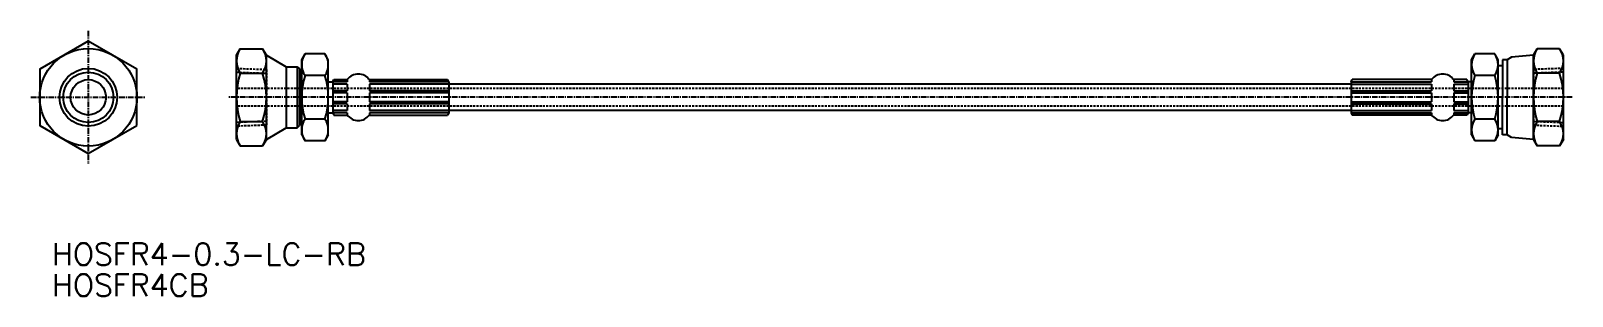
# Model space of a CAD drawing. Extents: x 39 to 387, y 104 to 163.
import ezdxf
from ezdxf.enums import TextEntityAlignment as Align

# ---------------------------------------------------------------- set-up
doc = ezdxf.new("R2010")
doc.units = 0
doc.linetypes.add('CENTER', pattern=[2, 1.25, -0.25, 0.25, -0.25])
doc.linetypes.add('DASHED', pattern=[0.75, 0.5, -0.25])
doc.layers.get('0').update_dxf_attribs({"linetype": 'CONTINUOUS'})
doc.layers.add('CENTER', color=1, linetype='CENTER')
doc.styles.get("Standard").update_dxf_attribs({"font": 'txt.shx', "bigfont": 'extfont.shx'})

msp = doc.modelspace()

# ---------------------------------------------------------------- linework, layer by layer
at = {"color": 7, "linetype": 'CONTINUOUS'}
for p, q in [((85.24, 157.98), (86.09, 159.45)), ((85.24, 138.98), (85.24, 157.98)), ((86.09, 159.45), (91.14, 159.45)), ((91.99, 157.98), (91.14, 159.45)), ((91.99, 138.98), (91.99, 157.98)), ((91.99, 157.98), (96.49, 155.39)), ((99.99, 156.98), (100.75, 158.3)), ((99.99, 139.98), (99.99, 156.98)), ((99.99, 139.98), (99.99, 156.98)), ((105.23, 158.3), (100.75, 158.3)), ((105.99, 156.98), (105.23, 158.3)), ((105.99, 139.98), (105.99, 156.98)), ((364.49, 156.98), (365.25, 158.3)), ((364.49, 139.98), (364.49, 156.98)), ((364.49, 139.98), (364.49, 156.98)), ((369.73, 158.3), (365.25, 158.3)), ((370.49, 156.98), (369.73, 158.3)), ((370.49, 139.98), (370.49, 156.98)), ((371.51, 156.96), (371.51, 155.61)), ((372.53, 156.96), (371.51, 156.96)), ((373.55, 157.55), (372.53, 156.96)), ((372.53, 156.96), (372.53, 148.48)), ((378.49, 157.98), (373.55, 157.55)), ((378.49, 157.98), (379.34, 159.45)), ((378.49, 138.98), (378.49, 157.98)), ((384.39, 159.45), (379.34, 159.45)), ((385.24, 157.98), (384.39, 159.45)), ((385.24, 138.98), (385.24, 157.98)), ((86.09, 153.97), (91.14, 153.97)), ((96.49, 155.39), (98.99, 155.39)), ((96.49, 155.39), (96.49, 141.58)), ((98.99, 155.39), (98.99, 141.58)), ((98.99, 155.39), (99.49, 154.89)), ((99.49, 154.89), (99.49, 142.08)), ((99.99, 153.48), (99.49, 153.48)), ((105.23, 153.39), (100.75, 153.39)), ((369.73, 153.39), (365.25, 153.39)), ((371.51, 155.61), (370.49, 155.61)), ((371.51, 155.61), (371.51, 148.48)), ((384.39, 153.97), (379.34, 153.97)), ((105.99, 151.98), (106.99, 151.98)), ((106.99, 151.98), (107.28, 152.48)), ((110.28, 151.98), (106.99, 151.98)), ((106.99, 151.98), (106.99, 144.98)), ((110.28, 151.48), (106.99, 151.48)), ((110.28, 149.98), (106.99, 149.98)), ((107.28, 152.48), (110.28, 152.48)), ((110.28, 152.48), (110.28, 151.98)), ((110.28, 151.48), (110.28, 149.98)), ((115.28, 152.48), (132.95, 152.48)), ((115.28, 152.48), (115.28, 151.98)), ((133.24, 151.98), (115.28, 151.98)), ((115.28, 151.48), (115.28, 149.98)), ((133.24, 151.48), (115.28, 151.48)), ((133.24, 149.98), (115.28, 149.98)), ((133.24, 151.98), (132.95, 152.48)), ((133.24, 151.98), (133.24, 144.98)), ((337.24, 151.48), (133.24, 151.48)), ((337.24, 151.98), (337.53, 152.48)), ((337.24, 151.98), (337.24, 144.98)), ((337.24, 151.98), (355.45, 151.98)), ((337.24, 151.48), (355.45, 151.48)), ((337.24, 149.98), (355.45, 149.98)), ((355.45, 152.48), (337.53, 152.48)), ((355.45, 152.48), (355.45, 151.98)), ((355.45, 151.48), (355.45, 149.98)), ((363.45, 152.48), (360.45, 152.48)), ((360.45, 152.48), (360.45, 151.98)), ((360.45, 151.98), (363.74, 151.98)), ((360.45, 151.48), (363.74, 151.48)), ((360.45, 151.48), (360.45, 149.98)), ((360.45, 149.98), (363.74, 149.98)), ((363.74, 151.98), (363.45, 152.48)), ((363.74, 151.98), (363.74, 144.98)), ((364.74, 151.98), (363.74, 151.98)), ((110.28, 149.48), (106.99, 149.48)), ((110.28, 147.48), (106.99, 147.48)), ((110.28, 146.98), (106.99, 146.98)), ((110.28, 149.48), (110.28, 147.48)), ((110.28, 146.98), (110.28, 145.48)), ((115.28, 149.48), (115.28, 147.48)), ((133.24, 149.48), (115.28, 149.48)), ((133.24, 147.48), (115.28, 147.48)), ((115.28, 146.98), (115.28, 145.48)), ((133.24, 146.98), (115.28, 146.98)), ((337.24, 149.48), (355.45, 149.48)), ((337.24, 147.48), (355.45, 147.48)), ((337.24, 146.98), (355.45, 146.98)), ((355.45, 149.48), (355.45, 147.48)), ((355.45, 146.98), (355.45, 145.48)), ((360.45, 149.48), (363.74, 149.48)), ((360.45, 149.48), (360.45, 147.48)), ((360.45, 147.48), (363.74, 147.48)), ((360.45, 146.98), (363.74, 146.98)), ((360.45, 146.98), (360.45, 145.48)), ((371.51, 141.36), (371.51, 148.48)), ((372.53, 140.01), (372.53, 148.48)), ((86.09, 143), (91.14, 143)), ((99.49, 143.48), (99.99, 143.48)), ((105.23, 143.58), (100.75, 143.58)), ((105.99, 144.98), (106.99, 144.98)), ((110.28, 145.48), (106.99, 145.48)), ((110.28, 144.98), (106.99, 144.98)), ((106.99, 144.98), (107.28, 144.48)), ((107.28, 144.48), (110.28, 144.48)), ((110.28, 144.98), (110.28, 144.48)), ((133.24, 145.48), (115.28, 145.48)), ((115.28, 144.98), (115.28, 144.48)), ((133.24, 144.98), (115.28, 144.98)), ((115.28, 144.48), (132.95, 144.48)), ((133.24, 144.98), (132.95, 144.48)), ((337.24, 145.48), (133.24, 145.48)), ((337.24, 145.48), (355.45, 145.48)), ((337.24, 144.98), (337.53, 144.48)), ((337.24, 144.98), (355.45, 144.98)), ((355.45, 144.48), (337.53, 144.48)), ((355.45, 144.98), (355.45, 144.48)), ((360.45, 145.48), (363.74, 145.48)), ((360.45, 144.98), (363.74, 144.98)), ((360.45, 144.98), (360.45, 144.48)), ((363.45, 144.48), (360.45, 144.48)), ((363.74, 144.98), (363.45, 144.48)), ((364.74, 144.98), (363.74, 144.98)), ((369.73, 143.58), (365.25, 143.58)), ((384.39, 143), (379.34, 143)), ((91.99, 138.98), (96.49, 141.58)), ((96.49, 141.58), (98.99, 141.58)), ((98.99, 141.58), (99.49, 142.08)), ((99.99, 139.98), (100.75, 138.67)), ((105.99, 139.98), (105.23, 138.67)), ((364.49, 139.98), (365.25, 138.67)), ((370.49, 139.98), (369.73, 138.67)), ((371.51, 141.36), (370.49, 141.36)), ((371.51, 140.01), (371.51, 141.36)), ((372.53, 140.01), (371.51, 140.01)), ((373.55, 139.42), (372.53, 140.01)), ((378.49, 138.98), (373.55, 139.42)), ((85.24, 138.98), (86.09, 137.52)), ((86.09, 137.52), (91.14, 137.52)), ((91.99, 138.98), (91.14, 137.52)), ((105.23, 138.67), (100.75, 138.67)), ((369.73, 138.67), (365.25, 138.67)), ((378.49, 138.98), (379.34, 137.52)), ((384.39, 137.52), (379.34, 137.52)), ((385.24, 138.98), (384.39, 137.52))]:
    msp.add_line(p, q, dxfattribs=at)
at = {"color": 3, "linetype": 'DASHED'}
for p, q in [((85.24, 155.02), (91.99, 154.77)), ((85.24, 154.16), (91.99, 153.91)), ((91.99, 154.77), (91.99, 142.2)), ((385.24, 155.02), (378.49, 154.77)), ((378.49, 154.77), (378.49, 142.2)), ((385.24, 154.16), (378.49, 153.91)), ((385.24, 150.48), (85.24, 150.48)), ((385.24, 146.48), (85.24, 146.48)), ((91.99, 143.06), (85.24, 142.81)), ((378.49, 143.06), (385.24, 142.81)), ((91.99, 142.2), (85.24, 141.95)), ((378.49, 142.2), (385.24, 141.95))]:
    msp.add_line(p, q, dxfattribs=at)
at = {"color": 7, "linetype": 'CONTINUOUS'}
msp.add_lwpolyline([(62.74, 142.13), (62.74, 154.84), (51.74, 161.19), (40.74, 154.84), (40.74, 142.13), (51.74, 135.78)], close=True, dxfattribs=at)
for radius in [11, 6.53, 4]:
    msp.add_circle((51.74, 148.48), radius, dxfattribs=at)
at = {"color": 3, "linetype": 'CONTINUOUS'}
msp.add_circle((51.74, 148.48), 5.68, dxfattribs=at)
at = {"color": 7, "linetype": 'CONTINUOUS'}
for centre, radius, start, end in [((90.09, 156.71), 4.86, 145.6158, 214.3842), ((87.13, 156.71), 4.86, 325.6158, 34.3842), ((104.33, 155.85), 4.34, 145.6157, 214.3843), ((101.64, 155.85), 4.34, 325.6157, 34.3843), ((368.83, 155.85), 4.34, 145.6157, 214.3843), ((366.14, 155.85), 4.34, 325.6157, 34.3843), ((383.34, 156.71), 4.86, 145.6158, 214.3842), ((380.38, 156.71), 4.86, 325.6158, 34.3842), ((103.39, 148.48), 18.15, 162.412, 197.588), ((73.84, 148.48), 18.15, 342.412, 17.588), ((116.23, 148.48), 16.24, 162.412, 197.588), ((89.75, 148.48), 16.24, 342.412, 17.588), ((112.78, 150.61), 3.12, 36.8699, 143.1301), ((357.95, 150.61), 3.12, 36.8699, 143.1301), ((380.73, 148.48), 16.24, 162.412, 197.588), ((354.25, 148.48), 16.24, 342.412, 17.588), ((396.64, 148.48), 18.15, 162.412, 197.588), ((367.09, 148.48), 18.15, 342.412, 17.588), ((90.09, 140.26), 4.86, 145.6158, 214.3842), ((87.13, 140.26), 4.86, 325.6158, 34.3842), ((104.33, 141.12), 4.34, 145.6157, 214.3843), ((101.64, 141.12), 4.34, 325.6157, 34.3843), ((112.78, 146.36), 3.12, 216.8699, 323.1301), ((357.95, 146.36), 3.12, 216.8699, 323.1301), ((368.83, 141.12), 4.34, 145.6157, 214.3843), ((366.14, 141.12), 4.34, 325.6157, 34.3843), ((383.34, 140.26), 4.86, 145.6158, 214.3842), ((380.38, 140.26), 4.86, 325.6158, 34.3842)]:
    msp.add_arc(centre, radius, start, end, dxfattribs=at)
at = {"layer": 'CENTER', "color": 1, "linetype": 'CENTER'}
for p, q in [((51.74, 163.5), (51.74, 133.47)), ((38.74, 148.48), (64.74, 148.48)), ((387.24, 148.48), (83.24, 148.48))]:
    msp.add_line(p, q, dxfattribs=at)

# ---------------------------------------------------------------- texts
at = {"color": 7, "linetype": 'CONTINUOUS'}
for s, p in [('HOSFR4-0.3-LC-RB', (43.57, 113.06)), ('HOSFR4CB', (43.57, 106.06))]:
    msp.add_text(s, height=5, dxfattribs=at).set_placement(p, align=Align.MIDDLE_LEFT)

doc.saveas('drawing.dxf')
